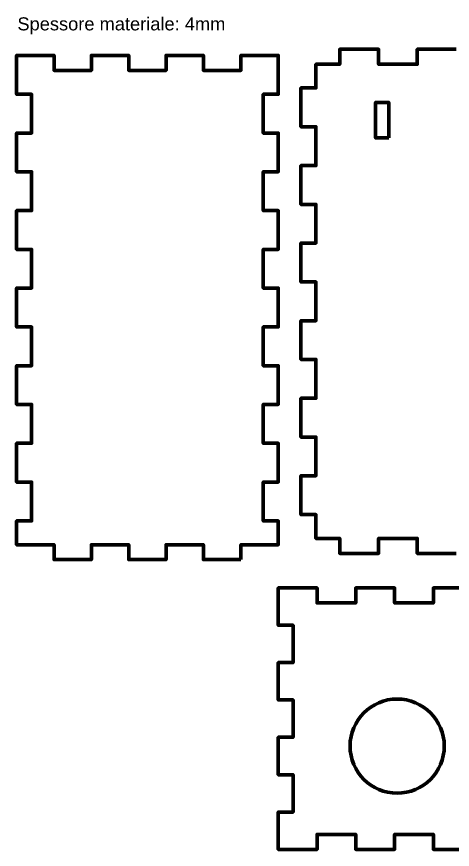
# Model space of a CAD drawing. Header units: inches. Extents: x -36 to 247, y -102 to 338.
# Drawn here: x -35.9 to 80.7, y -101.8 to 121.2 of the extents above; entities that cross this region are included whole.
import ezdxf

# ---------------------------------------------------------------- set-up
doc = ezdxf.new("R2010")
doc.units = ezdxf.units.IN
doc.header["$MEASUREMENT"] = 0
doc.layers.add('cut', color=7, linetype='Continuous')
doc.layers.add('int. cut', color=7, linetype='Continuous')

msp = doc.modelspace()

# ---------------------------------------------------------------- linework, layer by layer
at = {"layer": 'cut', "color": 7, "lineweight": 70}
for points in [[(81.72, -22.51), (71.33, -22.51), (71.33, -18.51), (60.95, -18.51), (60.95, -22.51), (50.56, -22.51), (50.56, -18.51), (44.18, -18.51), (44.18, -12.12), (40.18, -12.12), (40.18, -1.74), (44.18, -1.74), (44.18, 8.65), (40.18, 8.65), (40.18, 19.03), (44.18, 19.03), (44.18, 29.41), (40.18, 29.41), (40.18, 39.8), (44.18, 39.8), (44.18, 50.18), (40.18, 50.18), (40.18, 60.57), (44.18, 60.57), (44.18, 70.95), (40.18, 70.95), (40.18, 81.34), (44.18, 81.34), (44.18, 91.72), (40.18, 91.72), (40.18, 102.11), (44.18, 102.11), (44.18, 108.49), (50.56, 108.49), (50.56, 112.49), (60.95, 112.49), (60.95, 108.49), (71.33, 108.49), (71.33, 112.49), (81.72, 112.49)], [(24.1, -24.18), (14.1, -24.18), (14.1, -20.18), (4.1, -20.18), (4.1, -24.18), (-5.9, -24.18), (-5.9, -20.18), (-15.9, -20.18), (-15.9, -24.18), (-25.9, -24.18), (-25.9, -20.18), (-35.9, -20.18), (-35.9, -13.8), (-31.9, -13.8), (-31.9, -3.41), (-35.9, -3.41), (-35.9, 6.97), (-31.9, 6.97), (-31.9, 17.36), (-35.9, 17.36), (-35.9, 27.74), (-31.9, 27.74), (-31.9, 38.13), (-35.9, 38.13), (-35.9, 48.51), (-31.9, 48.51), (-31.9, 58.89), (-35.9, 58.89), (-35.9, 69.28), (-31.9, 69.28), (-31.9, 79.66), (-35.9, 79.66), (-35.9, 90.05), (-31.9, 90.05), (-31.9, 100.43), (-35.9, 100.43), (-35.9, 110.82), (-25.9, 110.82), (-25.9, 106.82), (-15.9, 106.82), (-15.9, 110.82), (-5.9, 110.82), (-5.9, 106.82), (4.1, 106.82), (4.1, 110.82), (14.1, 110.82), (14.1, 106.82), (24.1, 106.82), (24.1, 110.82), (34.1, 110.82), (34.1, 100.43), (30.1, 100.43), (30.1, 90.05), (34.1, 90.05), (34.1, 79.66), (30.1, 79.66), (30.1, 69.28), (34.1, 69.28), (34.1, 58.89), (30.1, 58.89), (30.1, 48.51), (34.1, 48.51), (34.1, 38.13), (30.1, 38.13), (30.1, 27.74), (34.1, 27.74), (34.1, 17.36), (30.1, 17.36), (30.1, 6.97), (34.1, 6.97), (34.1, -3.41), (30.1, -3.41), (30.1, -13.8), (34.1, -13.8), (34.1, -20.18), (24.1, -20.18), (24.1, -24.18)], [(86.02, -101.77), (75.64, -101.77), (75.64, -97.77), (65.25, -97.77), (65.25, -101.77), (54.87, -101.77), (54.87, -97.77), (44.48, -97.77), (44.48, -101.77), (34.1, -101.77), (34.1, -91.77), (38.1, -91.77), (38.1, -81.77), (34.1, -81.77), (34.1, -71.77), (38.1, -71.77), (38.1, -61.77), (34.1, -61.77), (34.1, -51.77), (38.1, -51.77), (38.1, -41.77), (34.1, -41.77), (34.1, -31.77), (44.48, -31.77), (44.48, -35.77), (54.87, -35.77), (54.87, -31.77), (65.25, -31.77), (65.25, -35.77), (75.64, -35.77), (75.64, -31.77), (86.02, -31.77)]]:
    msp.add_lwpolyline(points, dxfattribs=at)
at = {"layer": 'int. cut', "color": 7, "lineweight": 70}
msp.add_lwpolyline([(63.68, 88.72), (60.15, 88.72), (60.15, 98.25), (63.68, 98.25), (63.68, 88.72)], dxfattribs=at)
msp.add_open_spline([(78.54, -74.12), (78.54, -67.16), (72.9, -61.51), (65.93, -61.51), (58.97, -61.51), (53.33, -67.16), (53.33, -74.12), (53.33, -81.08), (58.97, -86.72), (65.93, -86.72), (72.9, -86.72), (78.54, -81.08), (78.54, -74.12)], degree=3, knots=[0, 0, 0, 0, 1, 1, 1, 2, 2, 2, 3, 3, 3, 4, 4, 4, 4], dxfattribs=at)

# ---------------------------------------------------------------- texts
at = {"layer": 'cut', "color": 7, "insert": (-35.7, 116.48), "char_height": 3.4967, "attachment_point": 7}
msp.add_mtext('\\fArial|b0|i0|c0|p34;\\W1;Spessore materiale: 4mm', dxfattribs=at)

doc.saveas('drawing.dxf')
